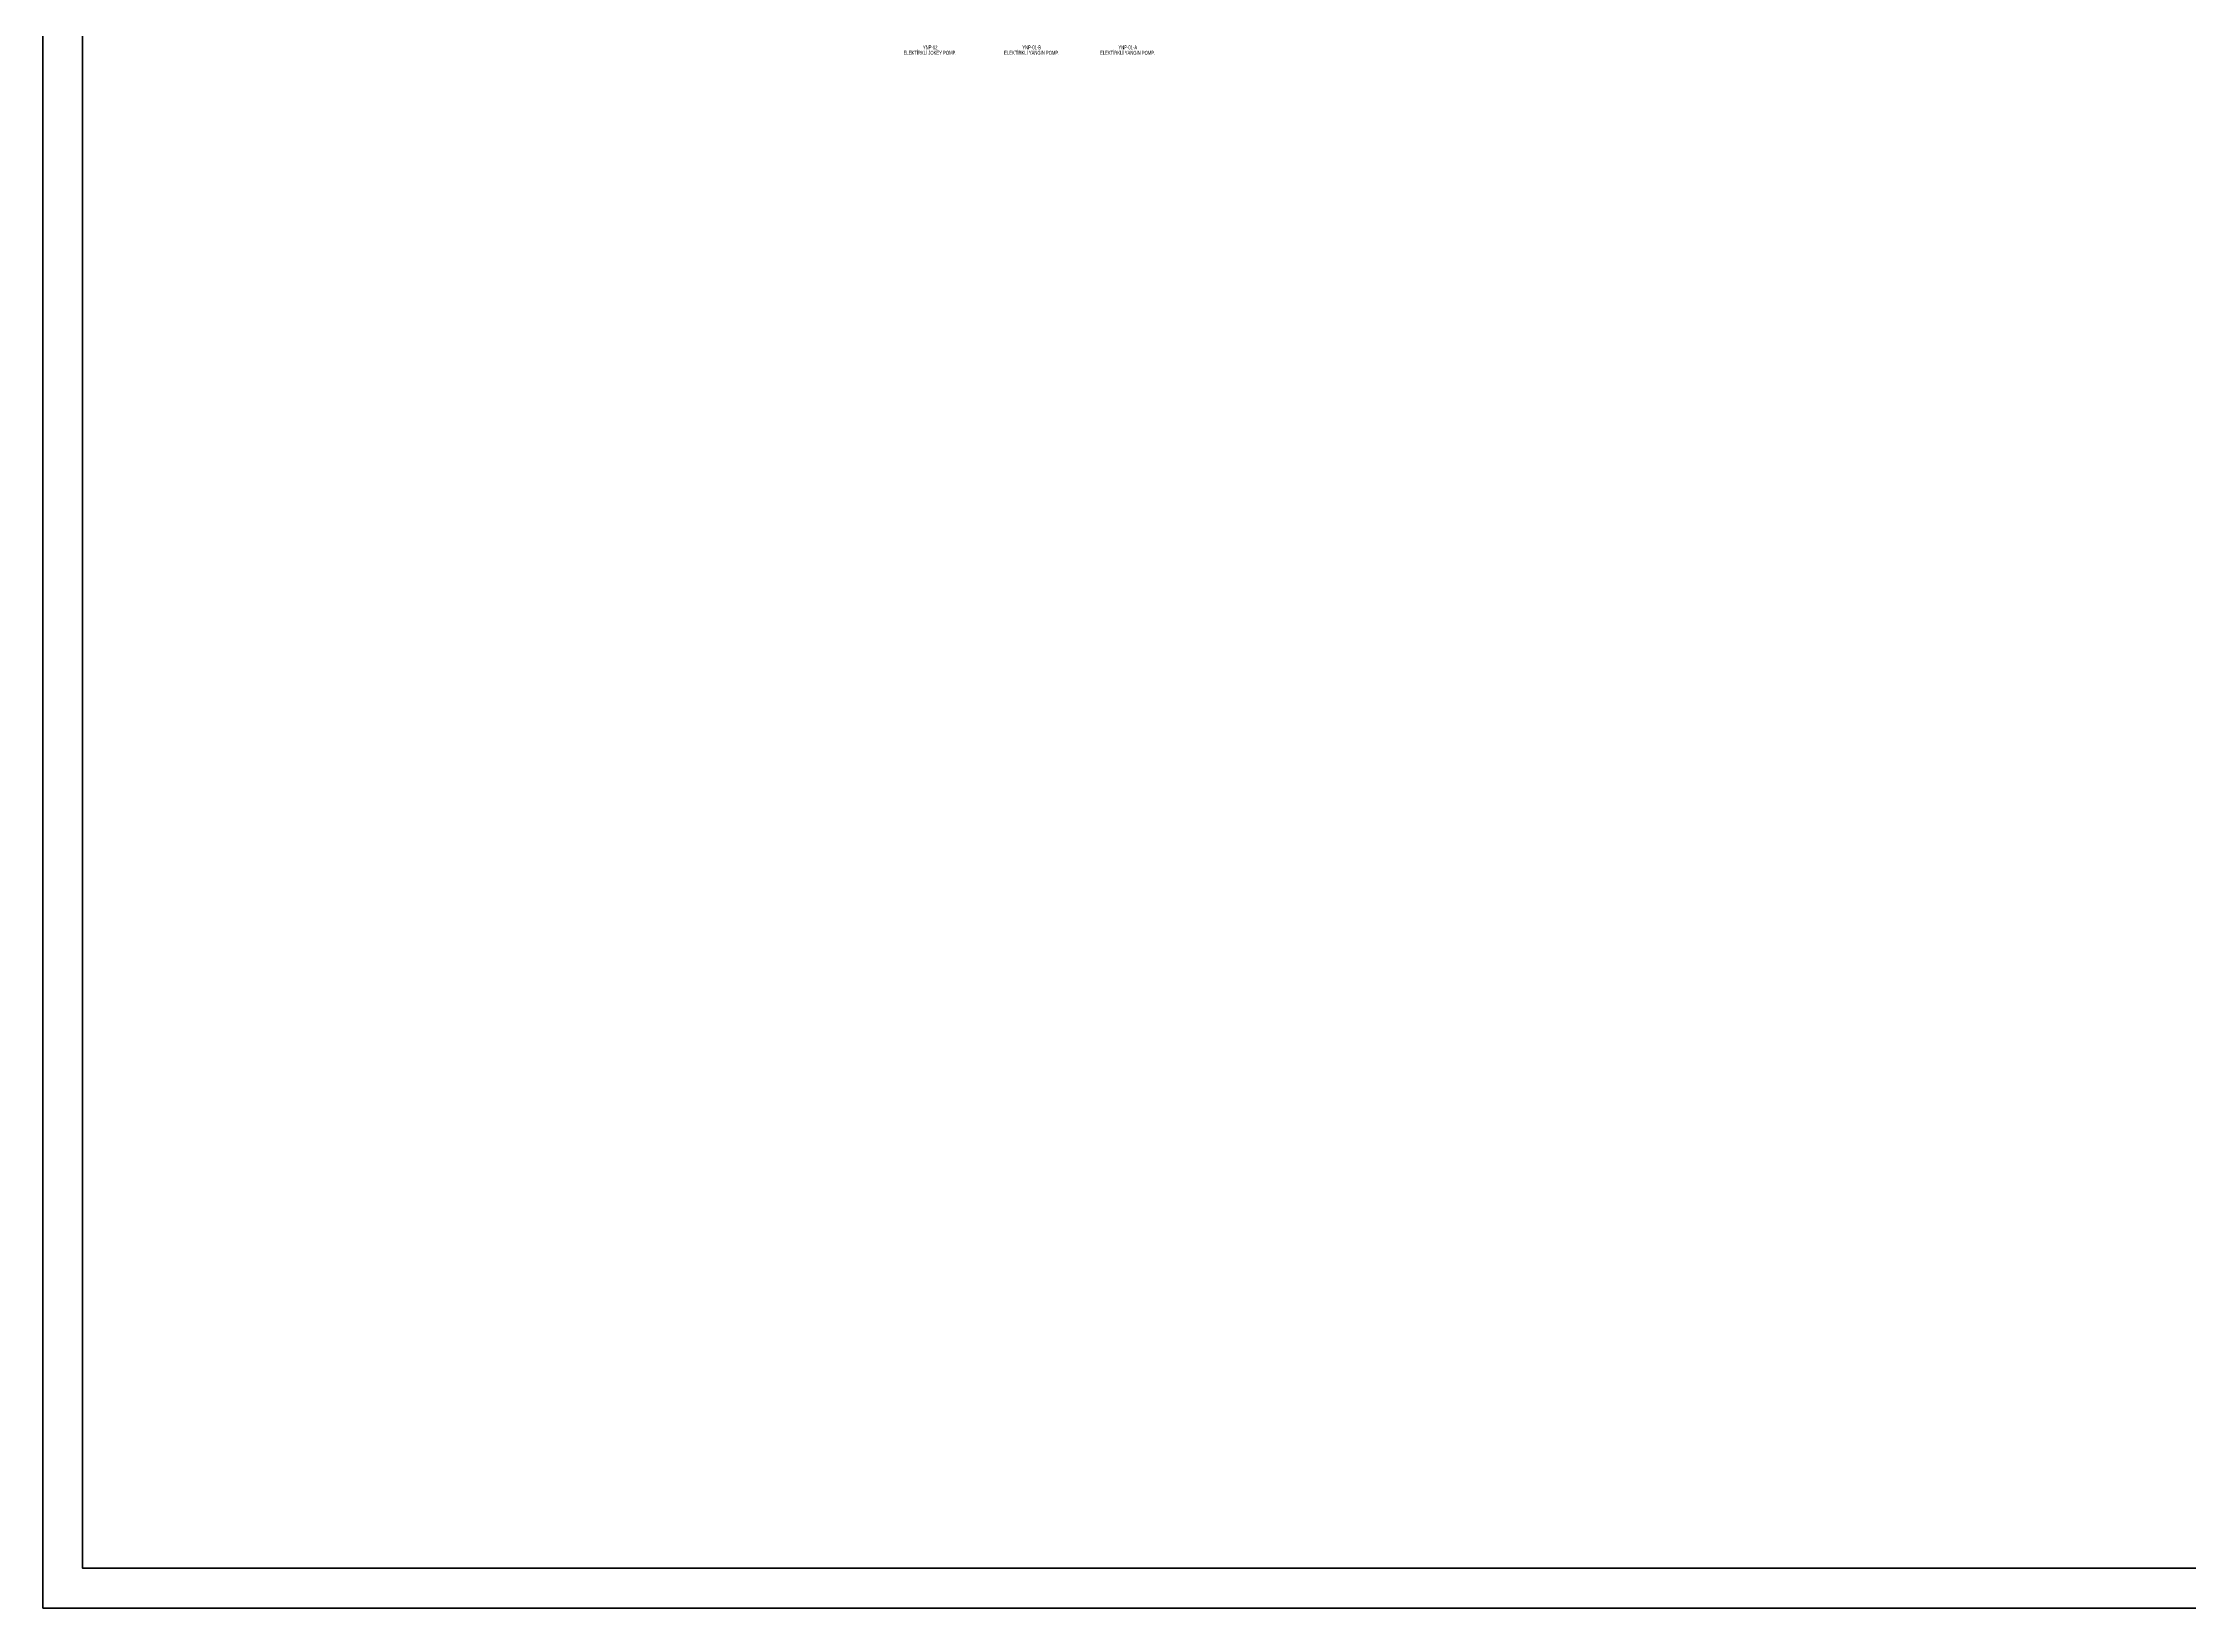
# Model space of a CAD drawing. Header units: centimetres. Extents: x 65749 to 90749, y -125491 to -105491.
# Drawn here: x 65749 to 76553, y -125491 to -117613 of the extents above; entities that cross this region are included whole.
import ezdxf
from ezdxf.enums import TextEntityAlignment as Align

# ---------------------------------------------------------------- set-up
doc = ezdxf.new("R2010")
doc.units = ezdxf.units.CM
doc.header["$MEASUREMENT"] = 0
doc.layers.get('0').update_dxf_attribs({"color": 255})
doc.layers.add('1-BASLIK', color=53, linetype='Continuous', lineweight=25)
doc.layers.add('Y-CIHAZ NO', color=61, linetype='Continuous', lineweight=15)
doc.styles.add('GKM', font='arial.ttf', dxfattribs={"width": 0.6, "height": 2})

# ---------------------------------------------------------------- blocks, each defined once
blk = doc.blocks.new('UP_ANTET_01')
at = {"lineweight": 50}
for points in [[(618037, 97966), (618037, 117966), (643037, 117966), (643037, 97966)], [(640137, 98166), (618237, 98166), (618237, 117766), (640137, 117766)]]:
    blk.add_lwpolyline(points, close=True, dxfattribs=at)

msp = doc.modelspace()

# ---------------------------------------------------------------- block references
at = {"layer": '1-BASLIK'}
msp.add_blockref('UP_ANTET_01', (-552288.2, -223456.9, 0), dxfattribs=at)

# ---------------------------------------------------------------- texts
at = {"layer": 'Y-CIHAZ NO', "style": 'GKM', "width": 0.6}
for s, p in [('ELEKTİRKLİ JOKEY POMP.', (70214.9, -117662.8, 0)), ('YNP-02', (70215.6, -117635.6, 0)), ('ELEKTİRKLİ YANGIN POMP.', (70726.9, -117662.8, 0)), ('YNP-01-B', (70726.7, -117635.6, 0)), ('ELEKTİRKLİ YANGIN POMP.', (71209.5, -117662.8, 0)), ('YNP-01-A', (71210.2, -117635.6, 0))]:
    msp.add_text(s, height=20, dxfattribs=at).set_placement(p, align=Align.MIDDLE_CENTER)

doc.saveas('drawing.dxf')
